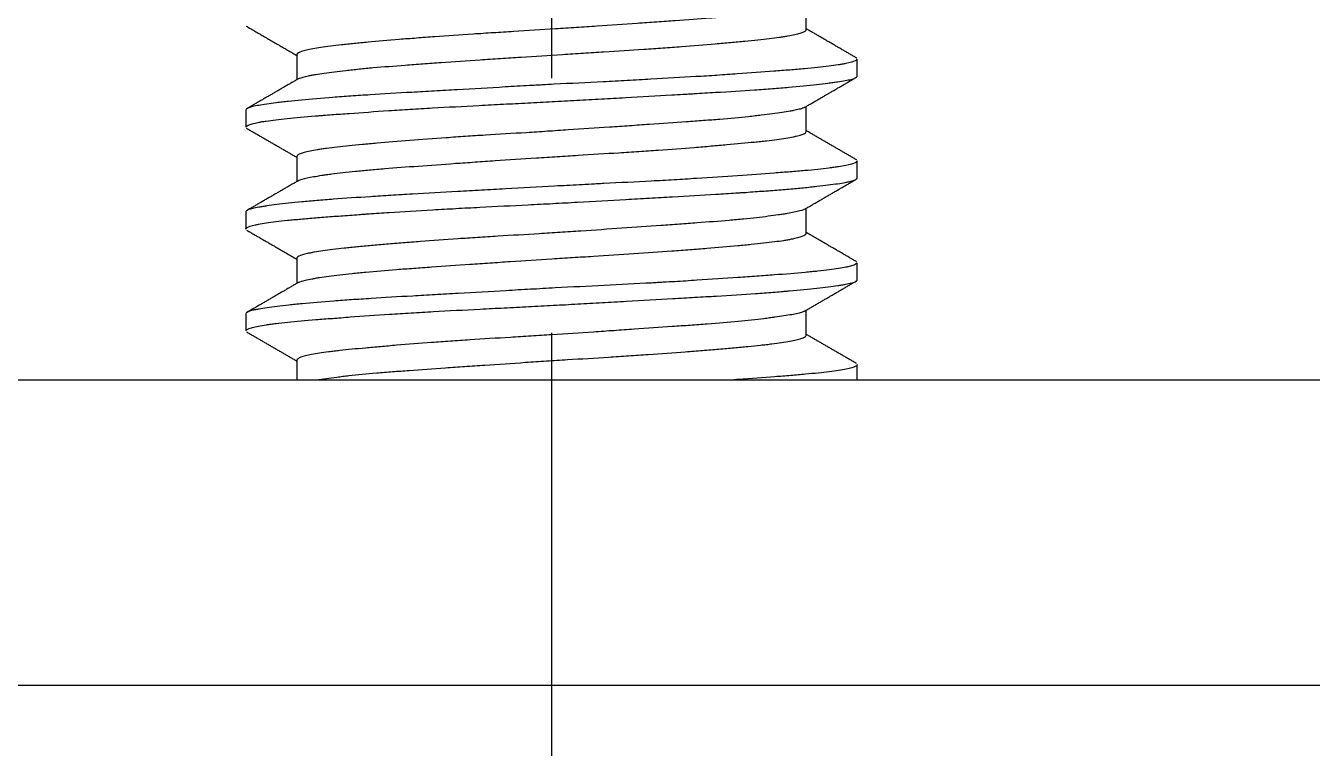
# Model space of a CAD drawing. Extents: x 0 to 790, y 0 to 579.
# Drawn here: x 533.1 to 545.73, y 242.77 to 249.86 of the extents above; entities that cross this region are included whole.
import ezdxf

# ---------------------------------------------------------------- set-up
doc = ezdxf.new("R2010")
doc.units = 0
doc.header["$LTSCALE"] = 10
doc.header["$MEASUREMENT"] = 0
doc.linetypes.add('CENTER', pattern=[2, 1.25, -0.25, 0.25, -0.25])
doc.layers.get('0').update_dxf_attribs({"linetype": 'CONTINUOUS'})
doc.layers.add('1', color=7, linetype='CONTINUOUS')

msp = doc.modelspace()

# ---------------------------------------------------------------- linework, layer by layer
at = {"color": 1, "linetype": 'CENTER'}
msp.add_line((538.266, 266.851), (538.266, 193.954), dxfattribs=at)
at = {"layer": '1', "color": 7, "linetype": 'Continuous', "lineweight": -3}
for p, q in [((540.766, 249.826), (540.766, 250.072)), ((535.766, 249.581), (535.766, 249.335)), ((541.266, 249.37), (541.266, 249.538)), ((535.266, 249.037), (535.266, 248.869)), ((540.766, 248.826), (540.766, 249.072)), ((535.766, 248.581), (535.766, 248.335)), ((541.266, 248.37), (541.266, 248.538)), ((535.266, 248.038), (535.266, 247.87)), ((540.766, 247.826), (540.766, 248.072)), ((535.766, 247.58), (535.766, 247.335)), ((541.266, 247.369), (541.266, 247.537)), ((540.766, 246.826), (540.766, 247.072)), ((535.266, 247.037), (535.266, 246.87)), ((535.766, 246.581), (535.766, 246.39)), ((541.266, 246.39), (541.266, 246.538)), ((510.517, 246.39), (552.777, 246.39)), ((506.998, 243.39), (558.366, 243.39))]:
    msp.add_line(p, q, dxfattribs=at)
for points, knots in [([(540.747, 250.062), (540.743, 250.059), (540.739, 250.057), (540.722, 250.051), (540.708, 250.047), (540.659, 250.034), (540.615, 250.026), (540.534, 250.013), (540.505, 250.009), (540.456, 250.002), (540.439, 250), (540.405, 249.995), (540.387, 249.993), (540.294, 249.982), (540.212, 249.973), (540.074, 249.959), (540.027, 249.955), (539.951, 249.949), (539.926, 249.946), (539.874, 249.942), (539.847, 249.94), (539.713, 249.929), (539.6, 249.921), (539.421, 249.909), (539.36, 249.904), (539.267, 249.898), (539.235, 249.896), (539.171, 249.891), (539.139, 249.889), (538.978, 249.878), (538.846, 249.869), (538.645, 249.855), (538.578, 249.851), (538.475, 249.844), (538.441, 249.842), (538.372, 249.837), (538.338, 249.835), (538.166, 249.824), (538.03, 249.816), (537.828, 249.803), (537.761, 249.799), (537.661, 249.793), (537.628, 249.791), (537.562, 249.786), (537.529, 249.784), (537.365, 249.774), (537.24, 249.765), (537.058, 249.752), (536.969, 249.745), (536.883, 249.738), (536.826, 249.734), (536.798, 249.732), (536.661, 249.72), (536.558, 249.711), (536.417, 249.698), (536.349, 249.692), (536.286, 249.686), (536.245, 249.681), (536.224, 249.679), (536.127, 249.669), (536.059, 249.66), (535.944, 249.643), (535.896, 249.635), (535.822, 249.616), (535.796, 249.607), (535.771, 249.592), (535.765, 249.586), (535.766, 249.58)], [0, 0, 0, 0, 0.013238, 0.013238, 0.040364, 0.040364, 0.094618, 0.094618, 0.121745, 0.121745, 0.135308, 0.135308, 0.148871, 0.148871, 0.203125, 0.203125, 0.230251, 0.230251, 0.243815, 0.243815, 0.257378, 0.257378, 0.311632, 0.311632, 0.338758, 0.338758, 0.352322, 0.352322, 0.365885, 0.365885, 0.420138, 0.420138, 0.447265, 0.447265, 0.460829, 0.460829, 0.474392, 0.474392, 0.528645, 0.528645, 0.555772, 0.555772, 0.569335, 0.569335, 0.582899, 0.582899, 0.637152, 0.637152, 0.664279, 0.677842, 0.677842, 0.691406, 0.691406, 0.745659, 0.745659, 0.772786, 0.786349, 0.786349, 0.799912, 0.799912, 0.854166, 0.854166, 0.908419, 0.908419, 0.962673, 0.962673, 1, 1, 1, 1]), ([(535.782, 249.345), (535.784, 249.346), (535.787, 249.347), (535.809, 249.357), (535.839, 249.365), (535.891, 249.376), (535.902, 249.378), (535.925, 249.382), (535.937, 249.384), (535.976, 249.391), (536.004, 249.395), (536.096, 249.408), (536.167, 249.417), (536.268, 249.429), (536.289, 249.431), (536.332, 249.435), (536.354, 249.438), (536.421, 249.444), (536.467, 249.449), (536.613, 249.462), (536.718, 249.47), (536.858, 249.481), (536.886, 249.483), (536.944, 249.487), (536.974, 249.489), (537.062, 249.495), (537.122, 249.5), (537.306, 249.512), (537.433, 249.521), (537.597, 249.532), (537.63, 249.535), (537.697, 249.539), (537.731, 249.541), (537.831, 249.548), (537.899, 249.553), (538.101, 249.566), (538.237, 249.575), (538.407, 249.586), (538.442, 249.588), (538.51, 249.592), (538.544, 249.594), (538.647, 249.601), (538.714, 249.605), (538.914, 249.617), (539.044, 249.626), (539.203, 249.636), (539.235, 249.638), (539.297, 249.643), (539.329, 249.645), (539.421, 249.652), (539.482, 249.656), (539.657, 249.669), (539.768, 249.678), (539.899, 249.69), (539.924, 249.692), (539.975, 249.696), (540, 249.699), (540.073, 249.705), (540.12, 249.709), (540.253, 249.722), (540.333, 249.73), (540.439, 249.743), (540.472, 249.747), (540.518, 249.754), (540.532, 249.756), (540.561, 249.76), (540.574, 249.762), (540.637, 249.773), (540.677, 249.782), (540.721, 249.796), (540.733, 249.8), (540.747, 249.807), (540.751, 249.809), (540.758, 249.814), (540.76, 249.816), (540.764, 249.821), (540.765, 249.824), (540.766, 249.826)], [0, 0, 0, 0, 0.009098, 0.009098, 0.063258, 0.063258, 0.076798, 0.076798, 0.090337, 0.090337, 0.117417, 0.117417, 0.171577, 0.171577, 0.185116, 0.185116, 0.198656, 0.198656, 0.225736, 0.225736, 0.279895, 0.279895, 0.293435, 0.293435, 0.306975, 0.306975, 0.334055, 0.334055, 0.388214, 0.388214, 0.401754, 0.401754, 0.415294, 0.415294, 0.442374, 0.442374, 0.496533, 0.496533, 0.510073, 0.510073, 0.523613, 0.523613, 0.550692, 0.550692, 0.604852, 0.604852, 0.618392, 0.618392, 0.631932, 0.631932, 0.659011, 0.659011, 0.713171, 0.713171, 0.726711, 0.726711, 0.74025, 0.74025, 0.76733, 0.76733, 0.821489, 0.821489, 0.848569, 0.848569, 0.862109, 0.862109, 0.875649, 0.875649, 0.929808, 0.929808, 0.956888, 0.956888, 0.970428, 0.970428, 0.983968, 0.983968, 1, 1, 1, 1]), ([(541.266, 249.538), (541.265, 249.532), (541.259, 249.526), (541.229, 249.511), (541.198, 249.502), (541.143, 249.491), (541.132, 249.488), (541.107, 249.484), (541.093, 249.482), (541.051, 249.475), (541.021, 249.471), (540.919, 249.458), (540.84, 249.45), (540.727, 249.44), (540.703, 249.438), (540.655, 249.434), (540.581, 249.428), (540.502, 249.422), (540.337, 249.409), (540.218, 249.4), (540.057, 249.389), (540.024, 249.387), (539.958, 249.382), (539.924, 249.38), (539.822, 249.373), (539.753, 249.369), (539.541, 249.356), (539.394, 249.347), (539.203, 249.337), (539.165, 249.335), (539.087, 249.331), (539.048, 249.329), (538.93, 249.322), (538.851, 249.318), (538.614, 249.306), (538.454, 249.298), (538.253, 249.288), (538.192, 249.284), (538.131, 249.281), (538.091, 249.279), (538.071, 249.278), (537.969, 249.272), (537.889, 249.268), (537.651, 249.254), (537.495, 249.245), (537.265, 249.232), (537.19, 249.228), (537.077, 249.221), (537.04, 249.219), (536.967, 249.215), (536.93, 249.213), (536.751, 249.202), (536.615, 249.194), (536.421, 249.182), (536.358, 249.178), (536.266, 249.172), (536.236, 249.17), (536.177, 249.165), (536.148, 249.163), (536.007, 249.152), (535.905, 249.143), (535.766, 249.13), (535.723, 249.126), (535.661, 249.119), (535.641, 249.117), (535.603, 249.112), (535.584, 249.11), (535.496, 249.099), (535.438, 249.091), (535.369, 249.079), (535.349, 249.075), (535.324, 249.069), (535.316, 249.066), (535.306, 249.063), (535.302, 249.062), (535.296, 249.06), (535.294, 249.059), (535.274, 249.052), (535.266, 249.045), (535.266, 249.038)], [0, 0, 0, 0, 0.034892, 0.034892, 0.086206, 0.086206, 0.099034, 0.099034, 0.111863, 0.111863, 0.137519, 0.137519, 0.188833, 0.188833, 0.201662, 0.201662, 0.21449, 0.240147, 0.240147, 0.29146, 0.29146, 0.304289, 0.304289, 0.317117, 0.317117, 0.342774, 0.342774, 0.394088, 0.394088, 0.406916, 0.406916, 0.419745, 0.419745, 0.445401, 0.445401, 0.496715, 0.496715, 0.509544, 0.515958, 0.515958, 0.522372, 0.522372, 0.548029, 0.548029, 0.599342, 0.599342, 0.624999, 0.624999, 0.637828, 0.637828, 0.650656, 0.650656, 0.70197, 0.70197, 0.727627, 0.727627, 0.740455, 0.740455, 0.753283, 0.753283, 0.804597, 0.804597, 0.830254, 0.830254, 0.843082, 0.843082, 0.855911, 0.855911, 0.907224, 0.907224, 0.932881, 0.932881, 0.94571, 0.94571, 0.952124, 0.952124, 0.958538, 0.958538, 1, 1, 1, 1]), ([(541.252, 249.553), (541.253, 249.553), (541.255, 249.551), (541.257, 249.55), (541.26, 249.548), (541.261, 249.547), (541.261, 249.547)], [0, 0, 0, 0, 0.148431, 0.636733, 0.636733, 1, 1, 1, 1]), ([(535.266, 248.869), (535.266, 248.869), (535.266, 248.869), (535.266, 248.872), (535.267, 248.874), (535.276, 248.885), (535.295, 248.894), (535.344, 248.907), (535.364, 248.912), (535.398, 248.918), (535.41, 248.921), (535.435, 248.925), (535.449, 248.927), (535.522, 248.938), (535.591, 248.946), (535.752, 248.963), (535.844, 248.971), (535.96, 248.98), (535.973, 248.981), (535.999, 248.983), (536.039, 248.986), (536.08, 248.99), (536.164, 248.996), (536.222, 249), (536.403, 249.013), (536.531, 249.022), (536.703, 249.034), (536.738, 249.036), (536.808, 249.04), (536.843, 249.042), (536.951, 249.049), (537.023, 249.053), (537.245, 249.066), (537.397, 249.074), (537.594, 249.084), (537.633, 249.086), (537.713, 249.091), (537.753, 249.093), (537.872, 249.099), (538.032, 249.107), (538.193, 249.115), (538.353, 249.124), (538.433, 249.128), (538.554, 249.135), (538.594, 249.137), (538.674, 249.142), (538.715, 249.144), (538.835, 249.151), (538.913, 249.155), (539.147, 249.168), (539.299, 249.177), (539.484, 249.188), (539.539, 249.191), (539.594, 249.194), (539.63, 249.196), (539.648, 249.197), (539.738, 249.203), (539.808, 249.207), (540.011, 249.219), (540.139, 249.227), (540.32, 249.239), (540.378, 249.244), (540.462, 249.25), (540.489, 249.252), (540.543, 249.257), (540.569, 249.259), (540.696, 249.27), (540.787, 249.279), (540.907, 249.292), (540.944, 249.297), (540.996, 249.303), (541.013, 249.305), (541.044, 249.31), (541.059, 249.312), (541.13, 249.322), (541.174, 249.33), (541.222, 249.342), (541.235, 249.347), (541.249, 249.353), (541.253, 249.355), (541.26, 249.359), (541.262, 249.361), (541.265, 249.365), (541.266, 249.367), (541.266, 249.369)], [0, 0, 0, 0, 0.001129, 0.001129, 0.013957, 0.013957, 0.065271, 0.065271, 0.090928, 0.090928, 0.103756, 0.103756, 0.116585, 0.116585, 0.167898, 0.167898, 0.219212, 0.219212, 0.225626, 0.225626, 0.23204, 0.244869, 0.244869, 0.270526, 0.270526, 0.321839, 0.321839, 0.334668, 0.334668, 0.347496, 0.347496, 0.373153, 0.373153, 0.424466, 0.424466, 0.437295, 0.437295, 0.450123, 0.450123, 0.47578, 0.501437, 0.501437, 0.527094, 0.527094, 0.539922, 0.539922, 0.55275, 0.55275, 0.578407, 0.578407, 0.629721, 0.629721, 0.642549, 0.648963, 0.648963, 0.655378, 0.655378, 0.681034, 0.681034, 0.732348, 0.732348, 0.758005, 0.758005, 0.770833, 0.770833, 0.783662, 0.783662, 0.834975, 0.834975, 0.860632, 0.860632, 0.873461, 0.873461, 0.886289, 0.886289, 0.937603, 0.937603, 0.963259, 0.963259, 0.976088, 0.976088, 0.988916, 0.988916, 1, 1, 1, 1]), ([(540.753, 249.065), (540.745, 249.06), (540.734, 249.055), (540.706, 249.046), (540.69, 249.042), (540.662, 249.036), (540.652, 249.034), (540.631, 249.03), (540.62, 249.027), (540.56, 249.017), (540.502, 249.008), (540.4, 248.995), (540.364, 248.99), (540.305, 248.983), (540.285, 248.981), (540.244, 248.976), (540.223, 248.974), (540.114, 248.963), (540.02, 248.954), (539.866, 248.941), (539.787, 248.935), (539.703, 248.929), (539.646, 248.925), (539.617, 248.923), (539.472, 248.912), (539.35, 248.904), (539.162, 248.891), (539.066, 248.884), (538.967, 248.877), (538.901, 248.873), (538.868, 248.87), (538.7, 248.859), (538.565, 248.85), (538.362, 248.837), (538.294, 248.832), (538.191, 248.826), (538.157, 248.823), (538.088, 248.819), (538.054, 248.817), (537.883, 248.806), (537.748, 248.798), (537.551, 248.786), (537.486, 248.782), (537.39, 248.775), (537.358, 248.773), (537.294, 248.769), (537.263, 248.766), (537.106, 248.755), (536.867, 248.738), (536.654, 248.72), (536.528, 248.708), (536.504, 248.706), (536.456, 248.702), (536.432, 248.7), (536.363, 248.693), (536.32, 248.689), (536.196, 248.677), (536.122, 248.668), (536.042, 248.658), (536.026, 248.655), (535.996, 248.651), (535.982, 248.649), (535.942, 248.642), (535.917, 248.638), (535.852, 248.625), (535.82, 248.616), (535.792, 248.604), (535.787, 248.602), (535.779, 248.597), (535.776, 248.595), (535.768, 248.589), (535.766, 248.584), (535.766, 248.58)], [0, 0, 0, 0, 0.030603, 0.030603, 0.057543, 0.057543, 0.071013, 0.071013, 0.084483, 0.084483, 0.138362, 0.138362, 0.165302, 0.165302, 0.178771, 0.178771, 0.192241, 0.192241, 0.246121, 0.246121, 0.27306, 0.28653, 0.28653, 0.3, 0.3, 0.353879, 0.353879, 0.380819, 0.394289, 0.394289, 0.407759, 0.407759, 0.461638, 0.461638, 0.488578, 0.488578, 0.502047, 0.502047, 0.515517, 0.515517, 0.569396, 0.569396, 0.596336, 0.596336, 0.609806, 0.609806, 0.623276, 0.623276, 0.677155, 0.731034, 0.731034, 0.744504, 0.744504, 0.757974, 0.757974, 0.784914, 0.784914, 0.838793, 0.838793, 0.852263, 0.852263, 0.865733, 0.865733, 0.892672, 0.892672, 0.946552, 0.946552, 0.960022, 0.960022, 0.973491, 0.973491, 1, 1, 1, 1]), ([(535.778, 248.342), (535.779, 248.343), (535.781, 248.344), (535.787, 248.348), (535.792, 248.35), (535.803, 248.354), (535.809, 248.356), (535.844, 248.366), (535.882, 248.375), (535.955, 248.387), (535.995, 248.394), (536.041, 248.401), (536.073, 248.405), (536.09, 248.407), (536.177, 248.419), (536.255, 248.428), (536.385, 248.441), (536.43, 248.445), (536.502, 248.452), (536.526, 248.454), (536.576, 248.458), (536.602, 248.461), (536.732, 248.471), (536.842, 248.479), (537.073, 248.496), (537.195, 248.505), (537.354, 248.516), (537.386, 248.518), (537.45, 248.522), (537.483, 248.525), (537.58, 248.531), (537.646, 248.536), (537.845, 248.549), (537.979, 248.558), (538.151, 248.569), (538.185, 248.572), (538.254, 248.576), (538.288, 248.578), (538.391, 248.585), (538.458, 248.589), (538.661, 248.602), (538.795, 248.61), (538.96, 248.62), (538.993, 248.622), (539.059, 248.627), (539.091, 248.629), (539.188, 248.635), (539.25, 248.639), (539.436, 248.652), (539.554, 248.661), (539.696, 248.673), (539.724, 248.675), (539.779, 248.679), (539.806, 248.682), (539.886, 248.689), (539.938, 248.693), (540.085, 248.706), (540.176, 248.715), (540.279, 248.725), (540.3, 248.727), (540.339, 248.731), (540.358, 248.733), (540.413, 248.74), (540.447, 248.744), (540.542, 248.757), (540.595, 248.765), (540.649, 248.776), (540.659, 248.779), (540.678, 248.783), (540.687, 248.785), (540.711, 248.792), (540.725, 248.797), (540.756, 248.81), (540.766, 248.819), (540.766, 248.827)], [0, 0, 0, 0, 0.0071, 0.0071, 0.020546, 0.020546, 0.033993, 0.033993, 0.087779, 0.087779, 0.114673, 0.128119, 0.128119, 0.141566, 0.141566, 0.195352, 0.195352, 0.222246, 0.222246, 0.235692, 0.235692, 0.249139, 0.249139, 0.302926, 0.302926, 0.356712, 0.356712, 0.370159, 0.370159, 0.383605, 0.383605, 0.410499, 0.410499, 0.464285, 0.464285, 0.477732, 0.477732, 0.491178, 0.491178, 0.518072, 0.518072, 0.571858, 0.571858, 0.585305, 0.585305, 0.598751, 0.598751, 0.625645, 0.625645, 0.679431, 0.679431, 0.692878, 0.692878, 0.706325, 0.706325, 0.733218, 0.733218, 0.787004, 0.787004, 0.800451, 0.800451, 0.813898, 0.813898, 0.840791, 0.840791, 0.894577, 0.894577, 0.908024, 0.908024, 0.921471, 0.921471, 0.948364, 0.948364, 1, 1, 1, 1]), ([(541.266, 248.538), (541.266, 248.536), (541.265, 248.535), (541.263, 248.531), (541.261, 248.529), (541.255, 248.525), (541.252, 248.522), (541.229, 248.511), (541.199, 248.502), (541.134, 248.489), (541.109, 248.484), (541.068, 248.478), (541.053, 248.476), (541.022, 248.471), (541.006, 248.469), (540.921, 248.459), (540.842, 248.45), (540.707, 248.438), (540.659, 248.434), (540.559, 248.426), (540.506, 248.422), (540.339, 248.409), (540.219, 248.4), (539.965, 248.382), (539.83, 248.374), (539.652, 248.363), (539.615, 248.36), (539.543, 248.356), (539.506, 248.354), (539.395, 248.347), (539.32, 248.343), (539.093, 248.331), (538.938, 248.323), (538.758, 248.314), (538.738, 248.313), (538.698, 248.311), (538.678, 248.31), (538.618, 248.306), (538.577, 248.304), (538.457, 248.298), (538.376, 248.294), (538.136, 248.281), (537.976, 248.272), (537.776, 248.261), (537.736, 248.259), (537.657, 248.254), (537.617, 248.252), (537.499, 248.245), (537.421, 248.241), (537.192, 248.228), (537.044, 248.219), (536.864, 248.209), (536.829, 248.207), (536.758, 248.203), (536.723, 248.201), (536.62, 248.194), (536.553, 248.19), (536.359, 248.178), (536.238, 248.17), (536.097, 248.159), (536.069, 248.157), (536.015, 248.153), (535.988, 248.15), (535.91, 248.144), (535.861, 248.139), (535.722, 248.126), (535.64, 248.117), (535.534, 248.104), (535.502, 248.1), (535.457, 248.093), (535.443, 248.091), (535.417, 248.087), (535.405, 248.085), (535.347, 248.075), (535.313, 248.067), (535.281, 248.055), (535.274, 248.05), (535.268, 248.044), (535.266, 248.042), (535.266, 248.039), (535.266, 248.039), (535.266, 248.038)], [0, 0, 0, 0, 0.008826, 0.008826, 0.021654, 0.021654, 0.034482, 0.034482, 0.085796, 0.085796, 0.111453, 0.111453, 0.124281, 0.124281, 0.13711, 0.13711, 0.188423, 0.188423, 0.21408, 0.21408, 0.239737, 0.239737, 0.291051, 0.291051, 0.342364, 0.342364, 0.355193, 0.355193, 0.368021, 0.368021, 0.393678, 0.393678, 0.444992, 0.444992, 0.451406, 0.451406, 0.45782, 0.45782, 0.470648, 0.470648, 0.496305, 0.496305, 0.547619, 0.547619, 0.560447, 0.560447, 0.573276, 0.573276, 0.598932, 0.598932, 0.650246, 0.650246, 0.663074, 0.663074, 0.675903, 0.675903, 0.70156, 0.70156, 0.752873, 0.752873, 0.765702, 0.765702, 0.77853, 0.77853, 0.804187, 0.804187, 0.855501, 0.855501, 0.881157, 0.881157, 0.893986, 0.893986, 0.906814, 0.906814, 0.958128, 0.958128, 0.983785, 0.983785, 0.996613, 0.996613, 1, 1, 1, 1]), ([(535.266, 247.868), (535.265, 247.871), (535.266, 247.874), (535.276, 247.885), (535.296, 247.894), (535.337, 247.905), (535.346, 247.908), (535.366, 247.912), (535.377, 247.914), (535.411, 247.921), (535.437, 247.925), (535.523, 247.938), (535.592, 247.947), (535.694, 247.957), (535.715, 247.959), (535.759, 247.963), (535.826, 247.969), (535.948, 247.979), (536.055, 247.988), (536.166, 247.996), (536.225, 248), (536.316, 248.007), (536.346, 248.009), (536.394, 248.013), (536.41, 248.014), (536.442, 248.016), (536.522, 248.022), (536.605, 248.027), (536.81, 248.041), (536.952, 248.049), (537.137, 248.06), (537.175, 248.062), (537.251, 248.066), (537.289, 248.068), (537.405, 248.075), (537.482, 248.079), (537.717, 248.091), (537.875, 248.099), (538.116, 248.111), (538.197, 248.115), (538.359, 248.124), (538.44, 248.128), (538.68, 248.142), (538.838, 248.151), (539.072, 248.164), (539.15, 248.169), (539.265, 248.175), (539.303, 248.177), (539.379, 248.182), (539.416, 248.184), (539.601, 248.195), (539.743, 248.203), (539.946, 248.215), (540.012, 248.219), (540.093, 248.224), (540.109, 248.225), (540.141, 248.227), (540.157, 248.228), (540.204, 248.231), (540.234, 248.234), (540.325, 248.24), (540.382, 248.244), (540.493, 248.253), (540.599, 248.261), (540.695, 248.27), (540.763, 248.277), (540.786, 248.279), (540.829, 248.284), (540.85, 248.286), (540.95, 248.297), (541.018, 248.306), (541.103, 248.318), (541.128, 248.322), (541.161, 248.328), (541.171, 248.331), (541.191, 248.335), (541.199, 248.337), (541.239, 248.347), (541.258, 248.355), (541.265, 248.365), (541.266, 248.367), (541.266, 248.369)], [0, 0, 0, 0, 0.015982, 0.015982, 0.067212, 0.067212, 0.080019, 0.080019, 0.092826, 0.092826, 0.118441, 0.118441, 0.16967, 0.16967, 0.182478, 0.182478, 0.195285, 0.2209, 0.246515, 0.246515, 0.272129, 0.272129, 0.284937, 0.284937, 0.29134, 0.29134, 0.297744, 0.323359, 0.323359, 0.374588, 0.374588, 0.387396, 0.387396, 0.400203, 0.400203, 0.425818, 0.425818, 0.477047, 0.477047, 0.502662, 0.502662, 0.528277, 0.528277, 0.579506, 0.579506, 0.605121, 0.605121, 0.617928, 0.617928, 0.630736, 0.630736, 0.681965, 0.681965, 0.70758, 0.70758, 0.713984, 0.713984, 0.720387, 0.720387, 0.733195, 0.733195, 0.758809, 0.758809, 0.784424, 0.810039, 0.810039, 0.822846, 0.822846, 0.835654, 0.835654, 0.886883, 0.886883, 0.912498, 0.912498, 0.925305, 0.925305, 0.938113, 0.938113, 0.989342, 0.989342, 1, 1, 1, 1]), ([(540.748, 248.062), (540.745, 248.06), (540.743, 248.059), (540.721, 248.05), (540.69, 248.042), (540.628, 248.029), (540.605, 248.025), (540.566, 248.018), (540.553, 248.016), (540.524, 248.012), (540.509, 248.009), (540.431, 247.998), (540.359, 247.989), (540.238, 247.976), (540.174, 247.969), (540.105, 247.962), (540.058, 247.958), (540.034, 247.956), (539.91, 247.945), (539.805, 247.937), (539.638, 247.924), (539.551, 247.918), (539.462, 247.911), (539.401, 247.907), (539.37, 247.905), (539.214, 247.894), (539.087, 247.885), (538.825, 247.867), (538.691, 247.858), (538.486, 247.845), (538.417, 247.84), (538.281, 247.831), (538.213, 247.827), (538.009, 247.814), (537.874, 247.806), (537.705, 247.796), (537.672, 247.793), (537.605, 247.789), (537.572, 247.787), (537.474, 247.781), (537.41, 247.777), (537.22, 247.764), (537.098, 247.755), (536.95, 247.744), (536.921, 247.741), (536.864, 247.737), (536.835, 247.735), (536.752, 247.728), (536.645, 247.719), (536.495, 247.706), (536.402, 247.697), (536.336, 247.691), (536.314, 247.688), (536.271, 247.684), (536.251, 247.682), (536.191, 247.676), (536.154, 247.672), (536.049, 247.659), (535.989, 247.651), (535.926, 247.64), (535.915, 247.637), (535.892, 247.633), (535.881, 247.631), (535.852, 247.624), (535.835, 247.619), (535.792, 247.606), (535.775, 247.597), (535.767, 247.586), (535.766, 247.583), (535.766, 247.581), (535.766, 247.58), (535.766, 247.58)], [0, 0, 0, 0, 0.007378, 0.007378, 0.061632, 0.061632, 0.088759, 0.088759, 0.102322, 0.102322, 0.115885, 0.115885, 0.170139, 0.170139, 0.197266, 0.210829, 0.210829, 0.224392, 0.224392, 0.278646, 0.278646, 0.305773, 0.319336, 0.319336, 0.332899, 0.332899, 0.387153, 0.387153, 0.441406, 0.441406, 0.468533, 0.468533, 0.49566, 0.49566, 0.549913, 0.549913, 0.563477, 0.563477, 0.57704, 0.57704, 0.604167, 0.604167, 0.658421, 0.658421, 0.671984, 0.671984, 0.685547, 0.685547, 0.712674, 0.739801, 0.766928, 0.766928, 0.780491, 0.780491, 0.794054, 0.794054, 0.821181, 0.821181, 0.875435, 0.875435, 0.888998, 0.888998, 0.902561, 0.902561, 0.929688, 0.929688, 0.983942, 0.983942, 0.997505, 0.997505, 1, 1, 1, 1]), ([(535.782, 247.345), (535.796, 247.352), (535.819, 247.36), (535.869, 247.371), (535.889, 247.376), (535.924, 247.382), (535.936, 247.384), (535.962, 247.389), (535.975, 247.391), (536.046, 247.402), (536.112, 247.41), (536.225, 247.424), (536.286, 247.431), (536.351, 247.437), (536.396, 247.442), (536.419, 247.444), (536.536, 247.455), (536.637, 247.464), (536.799, 247.476), (536.883, 247.482), (536.97, 247.489), (537.029, 247.493), (537.06, 247.495), (537.211, 247.506), (537.336, 247.514), (537.529, 247.528), (537.627, 247.534), (537.727, 247.541), (537.794, 247.546), (537.828, 247.548), (537.997, 247.559), (538.133, 247.568), (538.337, 247.581), (538.405, 247.586), (538.507, 247.592), (538.541, 247.594), (538.609, 247.598), (538.643, 247.6), (538.812, 247.611), (538.944, 247.619), (539.202, 247.636), (539.327, 247.645), (539.478, 247.656), (539.508, 247.658), (539.567, 247.663), (539.596, 247.665), (539.682, 247.672), (539.737, 247.676), (539.899, 247.689), (540, 247.698), (540.117, 247.709), (540.14, 247.711), (540.185, 247.716), (540.206, 247.718), (540.27, 247.724), (540.31, 247.728), (540.423, 247.741), (540.489, 247.749), (540.559, 247.76), (540.573, 247.762), (540.598, 247.766), (540.61, 247.769), (540.645, 247.775), (540.665, 247.78), (540.717, 247.793), (540.741, 247.802), (540.757, 247.814), (540.76, 247.816), (540.764, 247.82), (540.765, 247.823), (540.766, 247.825), (540.766, 247.826), (540.766, 247.826)], [0, 0, 0, 0, 0.04896, 0.04896, 0.07604, 0.07604, 0.08958, 0.08958, 0.10312, 0.10312, 0.157279, 0.157279, 0.184359, 0.197899, 0.197899, 0.211439, 0.211439, 0.265598, 0.265598, 0.292678, 0.306218, 0.306218, 0.319758, 0.319758, 0.373917, 0.373917, 0.400997, 0.414537, 0.414537, 0.428076, 0.428076, 0.482236, 0.482236, 0.509316, 0.509316, 0.522855, 0.522855, 0.536395, 0.536395, 0.590555, 0.590555, 0.644714, 0.644714, 0.658254, 0.658254, 0.671794, 0.671794, 0.698874, 0.698874, 0.753033, 0.753033, 0.766573, 0.766573, 0.780113, 0.780113, 0.807193, 0.807193, 0.861352, 0.861352, 0.874892, 0.874892, 0.888432, 0.888432, 0.915511, 0.915511, 0.969671, 0.969671, 0.983211, 0.983211, 0.996751, 0.996751, 1, 1, 1, 1]), ([(541.266, 247.538), (541.265, 247.532), (541.259, 247.526), (541.239, 247.516), (541.227, 247.511), (541.204, 247.505), (541.196, 247.502), (541.177, 247.498), (541.167, 247.496), (541.113, 247.484), (541.058, 247.476), (540.958, 247.463), (540.921, 247.459), (540.862, 247.453), (540.841, 247.451), (540.799, 247.447), (540.777, 247.445), (540.664, 247.434), (540.564, 247.426), (540.399, 247.414), (540.342, 247.409), (540.252, 247.403), (540.222, 247.401), (540.159, 247.396), (540.128, 247.394), (539.967, 247.383), (539.833, 247.374), (539.621, 247.361), (539.549, 247.356), (539.438, 247.35), (539.382, 247.347), (539.326, 247.344), (539.288, 247.341), (539.268, 247.34), (539.096, 247.331), (538.94, 247.323), (538.624, 247.307), (538.464, 247.299), (538.261, 247.288), (538.22, 247.286), (538.14, 247.281), (538.099, 247.279), (537.979, 247.273), (537.899, 247.268), (537.661, 247.255), (537.505, 247.246), (537.312, 247.235), (537.273, 247.232), (537.197, 247.228), (537.16, 247.226), (537.048, 247.219), (536.975, 247.215), (536.76, 247.203), (536.624, 247.195), (536.461, 247.184), (536.428, 247.182), (536.365, 247.178), (536.271, 247.172), (536.183, 247.166), (536.015, 247.153), (535.912, 247.144), (535.795, 247.133), (535.772, 247.131), (535.728, 247.126), (535.707, 247.124), (535.645, 247.117), (535.606, 247.113), (535.5, 247.1), (535.442, 247.091), (535.383, 247.081), (535.367, 247.078), (535.352, 247.075), (535.343, 247.073), (535.338, 247.072), (535.317, 247.067), (535.303, 247.063), (535.274, 247.052), (535.265, 247.045), (535.266, 247.038)], [0, 0, 0, 0, 0.034016, 0.034016, 0.05963, 0.05963, 0.072438, 0.072438, 0.085245, 0.085245, 0.136475, 0.136475, 0.16209, 0.16209, 0.174897, 0.174897, 0.187704, 0.187704, 0.238934, 0.238934, 0.264549, 0.264549, 0.277356, 0.277356, 0.290163, 0.290163, 0.341393, 0.341393, 0.367008, 0.367008, 0.379815, 0.386219, 0.386219, 0.392622, 0.392622, 0.443852, 0.443852, 0.495082, 0.495082, 0.507889, 0.507889, 0.520696, 0.520696, 0.546311, 0.546311, 0.597541, 0.597541, 0.610348, 0.610348, 0.623155, 0.623155, 0.64877, 0.64877, 0.7, 0.7, 0.712807, 0.712807, 0.725615, 0.751229, 0.751229, 0.802459, 0.802459, 0.815266, 0.815266, 0.828074, 0.828074, 0.853688, 0.853688, 0.904918, 0.904918, 0.917725, 0.924129, 0.924129, 0.930533, 0.930533, 0.956147, 0.956147, 1, 1, 1, 1]), ([(535.266, 246.869), (535.266, 246.871), (535.267, 246.874), (535.271, 246.879), (535.273, 246.881), (535.28, 246.885), (535.285, 246.888), (535.3, 246.894), (535.314, 246.899), (535.363, 246.912), (535.409, 246.921), (535.481, 246.932), (535.496, 246.934), (535.529, 246.938), (535.546, 246.941), (535.598, 246.947), (535.636, 246.951), (535.758, 246.963), (535.85, 246.971), (535.978, 246.982), (536.004, 246.984), (536.058, 246.988), (536.086, 246.99), (536.171, 246.996), (536.23, 247.001), (536.411, 247.014), (536.54, 247.023), (536.744, 247.036), (536.814, 247.041), (536.923, 247.047), (536.959, 247.049), (537.032, 247.054), (537.069, 247.056), (537.255, 247.067), (537.407, 247.075), (537.642, 247.087), (537.721, 247.091), (537.841, 247.097), (537.881, 247.099), (537.962, 247.103), (538.002, 247.105), (538.122, 247.111), (538.203, 247.116), (538.363, 247.124), (538.523, 247.133), (538.683, 247.142), (538.802, 247.149), (538.842, 247.151), (538.922, 247.156), (538.961, 247.158), (539.157, 247.169), (539.309, 247.178), (539.53, 247.19), (539.602, 247.195), (539.709, 247.201), (539.745, 247.203), (539.815, 247.207), (539.849, 247.209), (540.02, 247.219), (540.148, 247.228), (540.327, 247.24), (540.384, 247.244), (540.468, 247.251), (540.508, 247.254), (540.548, 247.257), (540.574, 247.26), (540.587, 247.261), (540.702, 247.271), (540.883, 247.289), (541.019, 247.306), (541.09, 247.316), (541.104, 247.319), (541.129, 247.323), (541.141, 247.325), (541.174, 247.331), (541.193, 247.335), (541.239, 247.347), (541.258, 247.355), (541.265, 247.365), (541.266, 247.367), (541.266, 247.369)], [0, 0, 0, 0, 0.014778, 0.014778, 0.027606, 0.027606, 0.040434, 0.040434, 0.066091, 0.066091, 0.117405, 0.117405, 0.130233, 0.130233, 0.143062, 0.143062, 0.168718, 0.168718, 0.220032, 0.220032, 0.23286, 0.23286, 0.245689, 0.245689, 0.271346, 0.271346, 0.322659, 0.322659, 0.348316, 0.348316, 0.361145, 0.361145, 0.373973, 0.373973, 0.425287, 0.425287, 0.450943, 0.450943, 0.463772, 0.463772, 0.4766, 0.4766, 0.502257, 0.502257, 0.527914, 0.553571, 0.553571, 0.566399, 0.566399, 0.579227, 0.579227, 0.630541, 0.630541, 0.656198, 0.656198, 0.669026, 0.669026, 0.681855, 0.681855, 0.733168, 0.733168, 0.758825, 0.758825, 0.771653, 0.778068, 0.778068, 0.784482, 0.784482, 0.835795, 0.887109, 0.887109, 0.899937, 0.899937, 0.912766, 0.912766, 0.938423, 0.938423, 0.989736, 0.989736, 1, 1, 1, 1]), ([(540.753, 247.065), (540.747, 247.061), (540.739, 247.057), (540.722, 247.051), (540.715, 247.049), (540.701, 247.045), (540.692, 247.043), (540.649, 247.032), (540.603, 247.024), (540.52, 247.011), (540.474, 247.004), (540.423, 246.998), (540.388, 246.993), (540.369, 246.991), (540.274, 246.979), (540.19, 246.97), (540.004, 246.953), (539.904, 246.944), (539.767, 246.934), (539.74, 246.932), (539.684, 246.927), (539.655, 246.925), (539.569, 246.919), (539.511, 246.915), (539.331, 246.902), (539.206, 246.894), (539.043, 246.882), (539.01, 246.88), (538.945, 246.876), (538.912, 246.873), (538.812, 246.867), (538.745, 246.862), (538.544, 246.849), (538.408, 246.839), (538.237, 246.828), (538.202, 246.826), (538.133, 246.822), (538.099, 246.82), (537.997, 246.814), (537.929, 246.809), (537.727, 246.797), (537.595, 246.789), (537.433, 246.778), (537.4, 246.776), (537.336, 246.772), (537.304, 246.769), (537.21, 246.763), (537.148, 246.758), (536.968, 246.745), (536.854, 246.736), (536.718, 246.725), (536.691, 246.723), (536.638, 246.718), (536.612, 246.716), (536.536, 246.709), (536.487, 246.705), (536.347, 246.692), (536.263, 246.684), (536.168, 246.673), (536.149, 246.671), (536.113, 246.667), (536.096, 246.665), (536.046, 246.658), (536.015, 246.654), (535.931, 246.641), (535.885, 246.632), (535.841, 246.621), (535.833, 246.619), (535.818, 246.614), (535.811, 246.612), (535.793, 246.605), (535.774, 246.596), (535.767, 246.587), (535.766, 246.582), (535.766, 246.581), (535.766, 246.58)], [0, 0, 0, 0, 0.024784, 0.024784, 0.038254, 0.038254, 0.051724, 0.051724, 0.105603, 0.105603, 0.132543, 0.146012, 0.146012, 0.159482, 0.159482, 0.213362, 0.213362, 0.267241, 0.267241, 0.280711, 0.280711, 0.29418, 0.29418, 0.32112, 0.32112, 0.374999, 0.374999, 0.388469, 0.388469, 0.401939, 0.401939, 0.428879, 0.428879, 0.482758, 0.482758, 0.496228, 0.496228, 0.509698, 0.509698, 0.536637, 0.536637, 0.590516, 0.590516, 0.603986, 0.603986, 0.617456, 0.617456, 0.644396, 0.644396, 0.698275, 0.698275, 0.711745, 0.711745, 0.725215, 0.725215, 0.752154, 0.752154, 0.806034, 0.806034, 0.819503, 0.819503, 0.832973, 0.832973, 0.859913, 0.859913, 0.913792, 0.913792, 0.927262, 0.927262, 0.940732, 0.940732, 0.967671, 0.994611, 0.994611, 1, 1, 1, 1]), ([(535.961, 246.388), (535.989, 246.393), (536.021, 246.398), (536.088, 246.407), (536.122, 246.411), (536.178, 246.418), (536.197, 246.421), (536.236, 246.425), (536.256, 246.427), (536.359, 246.439), (536.45, 246.447), (536.599, 246.46), (536.65, 246.465), (536.731, 246.471), (536.758, 246.473), (536.813, 246.477), (536.841, 246.479), (536.983, 246.49), (537.101, 246.498), (537.287, 246.511), (537.35, 246.515), (537.447, 246.522), (537.479, 246.524), (537.545, 246.529), (537.578, 246.531), (537.743, 246.542), (537.876, 246.551), (538.079, 246.565), (538.147, 246.569), (538.25, 246.576), (538.284, 246.578), (538.353, 246.582), (538.387, 246.585), (538.558, 246.595), (538.693, 246.603), (538.891, 246.616), (538.957, 246.62), (539.055, 246.626), (539.087, 246.629), (539.152, 246.633), (539.184, 246.635), (539.343, 246.646), (539.464, 246.655), (539.637, 246.668), (539.722, 246.675), (539.803, 246.681), (539.857, 246.686), (539.883, 246.688), (539.961, 246.695), (540.01, 246.699), (540.105, 246.708), (540.196, 246.717), (540.299, 246.727), (540.356, 246.733), (540.393, 246.737), (540.41, 246.74), (540.497, 246.75), (540.555, 246.759), (540.627, 246.772), (540.649, 246.776), (540.687, 246.785), (540.703, 246.79), (540.744, 246.803), (540.759, 246.812), (540.765, 246.823), (540.766, 246.825), (540.766, 246.826)], [0, 0, 0, 0, 0.032505, 0.032505, 0.06238, 0.06238, 0.077318, 0.077318, 0.092256, 0.092256, 0.152007, 0.152007, 0.181883, 0.181883, 0.196821, 0.196821, 0.211759, 0.211759, 0.27151, 0.27151, 0.301386, 0.301386, 0.316324, 0.316324, 0.331262, 0.331262, 0.391013, 0.391013, 0.420889, 0.420889, 0.435827, 0.435827, 0.450765, 0.450765, 0.510516, 0.510516, 0.540392, 0.540392, 0.55533, 0.55533, 0.570267, 0.570267, 0.630019, 0.630019, 0.659895, 0.674832, 0.674832, 0.68977, 0.68977, 0.719646, 0.719646, 0.749522, 0.779397, 0.794335, 0.794335, 0.809273, 0.809273, 0.869025, 0.869025, 0.8989, 0.8989, 0.928776, 0.928776, 0.988527, 0.988527, 1, 1, 1, 1]), ([(541.266, 246.538), (541.266, 246.537), (541.265, 246.535), (541.262, 246.529), (541.257, 246.525), (541.231, 246.512), (541.201, 246.503), (541.137, 246.489), (541.112, 246.485), (541.057, 246.476), (541.026, 246.472), (540.925, 246.459), (540.847, 246.451), (540.713, 246.439), (540.665, 246.435), (540.59, 246.428), (540.564, 246.426), (540.511, 246.422), (540.484, 246.42), (540.346, 246.41), (540.227, 246.401), (540.087, 246.391), (540.074, 246.39), (540.06, 246.389)], [0, 0, 0, 0, 0.02708, 0.02708, 0.113886, 0.113886, 0.287498, 0.287498, 0.374303, 0.374303, 0.461109, 0.461109, 0.634721, 0.634721, 0.721527, 0.721527, 0.76493, 0.76493, 0.808332, 0.808332, 0.981944, 0.981944, 1, 1, 1, 1])]:
    msp.add_open_spline(points, degree=3, knots=knots, dxfattribs=at)
for points in [[(535.269, 249.86), (535.517, 249.716), (535.766, 249.572)], [(541.259, 249.549), (541.012, 249.692), (540.766, 249.835)], [(535.788, 249.348), (535.531, 249.199), (535.274, 249.05)], [(540.748, 249.062), (541.006, 249.211), (541.263, 249.361)], [(535.272, 248.858), (535.519, 248.715), (535.766, 248.572)], [(541.262, 248.547), (541.014, 248.691), (540.766, 248.835)], [(535.783, 248.345), (535.525, 248.196), (535.268, 248.047)], [(540.743, 248.059), (541, 248.208), (541.257, 248.357)], [(535.27, 247.859), (535.518, 247.716), (535.766, 247.572)], [(541.261, 247.548), (541.013, 247.692), (540.766, 247.835)], [(535.789, 247.349), (535.532, 247.199), (535.274, 247.05)], [(540.749, 247.062), (541.006, 247.212), (541.263, 247.361)], [(535.27, 246.86), (535.518, 246.716), (535.766, 246.572)], [(541.26, 246.549), (541.013, 246.692), (540.766, 246.835)]]:
    msp.add_open_spline(points, degree=2, dxfattribs=at)

doc.saveas('drawing.dxf')
